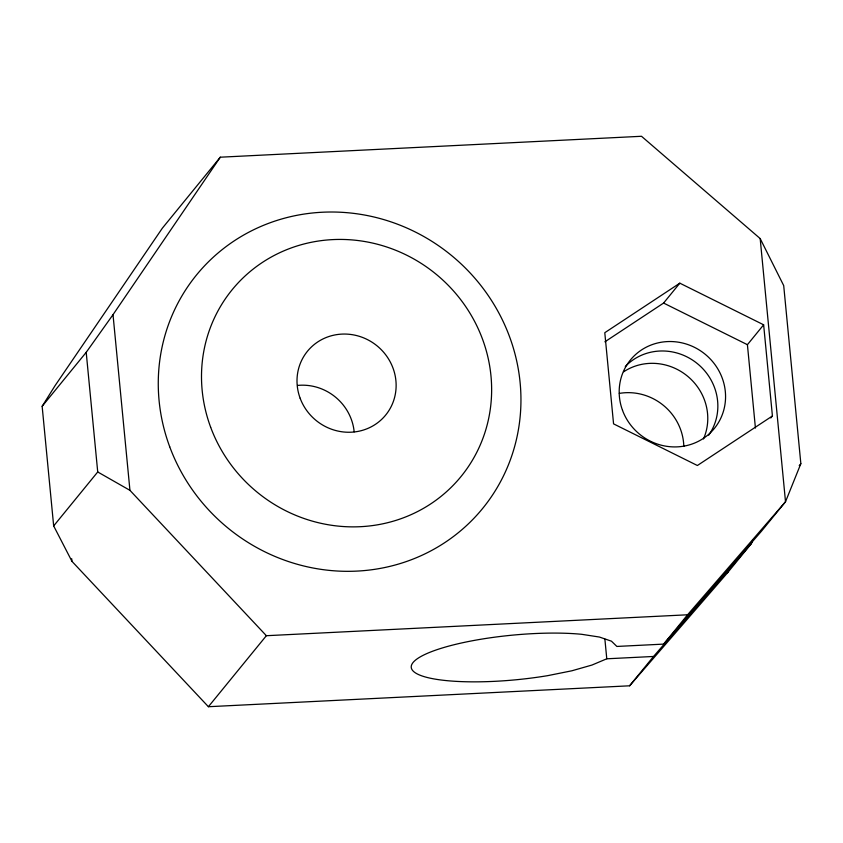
<?xml version="1.0" encoding="UTF-8"?>
<svg xmlns="http://www.w3.org/2000/svg" width="843" height="843" viewBox="0 0 843 843"><rect width="100%" height="100%" fill="white"/><g stroke="black" fill="none" stroke-linecap="round" stroke-linejoin="round"><path stroke-width="1.26" d="M751.492 543.429L653.546 656.465L606.781 658.794L591.986 665.043L571.881 670.786L547.855 675.622A103.404 22.382 -5.5 0 1 413.091 662.482A103.404 22.382 -5.5 0 1 581.586 634.294L599.426 637.045L611.46 641.186L616.865 646.444L663.631 644.115L761.577 531.069L785.518 501.743L800.85 463.671L783.705 285.608L760.175 238.569L641.502 136.281L220.297 157.198L162.33 228.211L55.048 385.683L42.15 406.305L53.667 525.927L71.961 561.354L208.4 706.719L629.605 685.802L727.551 572.755L751.492 543.429L752.925 539.857M727.551 572.755L729.3 569.225M42.15 406.305L86.207 352.332L113.015 314.671L220.297 157.198M53.667 525.927L97.725 471.964L86.207 352.332M208.4 706.719L266.367 635.706L687.572 614.789L785.518 501.743L760.175 238.569M604.874 341.815L663.599 303.059L679.827 283.174L763.642 324.808L772.42 415.978L770.797 417.97M755.433 428.044L747.414 344.692L763.642 324.808M799.217 465.663L800.85 463.671M629.605 685.802L653.546 656.465M663.631 644.115L687.572 614.789M679.827 283.174L604.789 332.7L613.567 423.871L697.382 465.505L772.42 415.978M663.599 303.059L747.414 344.692M97.725 471.964L129.938 490.341L266.367 635.706M604.884 639.131L606.781 658.794M113.015 314.671L129.938 490.341M71.708 558.73L71.961 561.354M619.32 393.396A54.163 51.708 39.2 0 1 683.81 446.463M625.285 366.505A54.163 51.708 39.2 0 1 697.53 363.754A54.163 51.708 39.2 0 1 708.71 435.167M623.715 371.752A54.163 51.708 39.2 0 1 687.951 376.526A54.163 51.708 39.2 0 1 703.484 438.95M297.547 385.43A50.475 48.177 39.2 0 1 354.165 431.827M622.534 410.383A54.163 51.708 39.2 0 0 713.399 429.582A54.163 51.708 39.2 0 0 681.186 342.701A54.163 51.708 39.2 0 0 622.534 410.383M300.129 398.212A50.475 48.177 39.2 0 0 384.798 416.105A50.475 48.177 39.2 0 0 354.777 335.145A50.475 48.177 39.2 0 0 300.129 398.212M169.717 446.779A184.649 176.261 39.2 0 0 479.467 512.217A184.649 176.261 39.2 0 0 369.645 216.029A184.649 176.261 39.2 0 0 169.717 446.779M210.655 427.232A147.715 141.013 39.2 0 0 458.455 479.583A147.715 141.013 39.2 0 0 370.593 242.636A147.715 141.013 39.2 0 0 210.655 427.232"/></g></svg>
